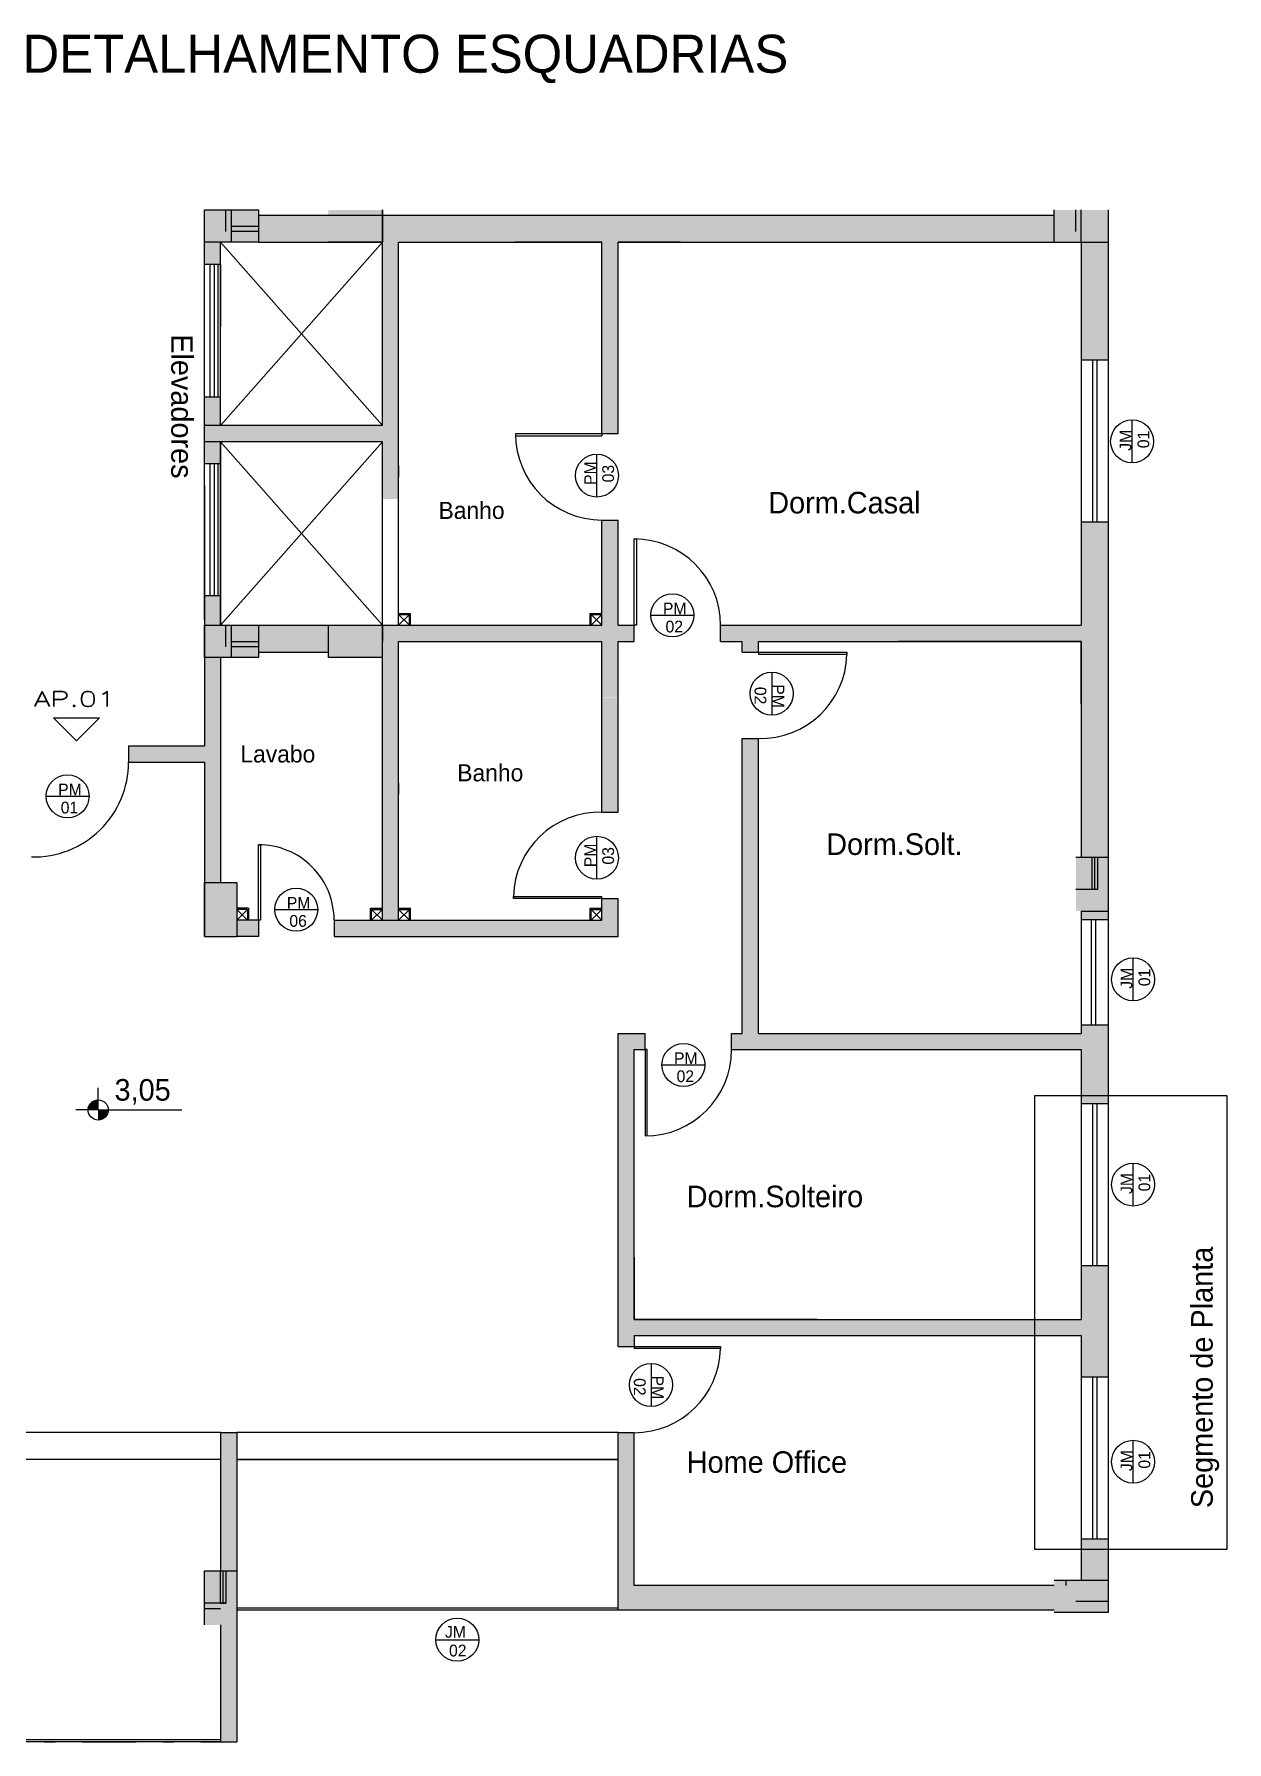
# Model space of a CAD drawing. Header units: millimetres. Extents: x 935 to 1399, y 512 to 900.
# Drawn here: x 1289.5 to 1300.55, y 814.8 to 830.63 of the extents above; entities that cross this region are included whole.
import ezdxf

# ---------------------------------------------------------------- set-up
doc = ezdxf.new("R2010")
doc.units = ezdxf.units.MM
doc.linetypes.add('ACAD_ISO02W100', pattern=[15, 12, -3])
doc.linetypes.add('DASHDOT', pattern=[1, 0.5, -0.25, 0, -0.25])
for name, color, linetype in [('COTAS', 6, 'Continuous'), ('MOBIL', 7, 'Continuous'), ('projeçao', 7, 'ACAD_ISO02W100'), ('SANITARIOS', 5, 'Continuous'), ('UNIDADE', 3, 'Continuous')]:
    doc.layers.add(name, color=color, linetype=linetype)
doc.styles.add('REGUA80', font='simplex.shx', dxfattribs={"width": 1.4, "height": 20})

msp = doc.modelspace()

# ---------------------------------------------------------------- hatches: boundary and pattern name
for points in [[(1291.57298, 829.00153), (1291.07298, 829.00153), (1291.07298, 828.70153), (1291.57298, 828.70153)], [(1292.72298, 829.00153), (1292.22298, 829.00153), (1292.22298, 828.70153), (1292.72298, 828.70153)], [(1299.44798, 829.00153), (1298.94798, 829.00153), (1298.94798, 828.70153), (1299.44798, 828.70153)], [(1291.57298, 825.15153), (1291.07298, 825.15153), (1291.07298, 824.85153), (1291.57298, 824.85153)], [(1292.72298, 825.15153), (1292.22298, 825.15153), (1292.22298, 824.85153), (1292.72298, 824.85153)], [(1299.14798, 823.00153), (1299.14798, 822.50153), (1299.44798, 822.50153), (1299.44798, 823.00153)], [(1291.07298, 822.76759), (1291.07298, 822.26759), (1291.37298, 822.26759), (1291.37298, 822.76759)], [(1291.07298, 816.38546), (1291.07298, 815.88546), (1291.37298, 815.88546), (1291.37298, 816.38546)], [(1299.44798, 816.30153), (1298.94798, 816.30153), (1298.94798, 816.00153), (1299.44798, 816.00153)]]:
    msp.add_hatch(color=256).paths.add_polyline_path(points)
h = msp.add_hatch(color=7)
h.paths.add_polyline_path([(1290.08862, 820.75198, 0.41421356), (1289.99531, 820.65866), (1290.08862, 820.65866)])
h.paths.add_polyline_path([(1290.08862, 820.65866), (1290.08862, 820.56534, 0.41421356), (1290.18194, 820.65866)])
at = {"layer": 'MOBIL'}
h = msp.add_hatch(color=254, dxfattribs=at)
h.paths.add_polyline_path([(1292.87298, 828.70153), (1294.75629, 828.70153), (1294.75629, 826.92653), (1294.90629, 826.92653), (1294.90629, 828.95153), (1292.72298, 828.95153), (1292.72298, 828.70153), (1292.72298, 827.35153), (1292.72298, 827.17653), (1292.72298, 827.05153), (1292.72298, 827.00153), (1291.07298, 827.00153), (1291.07298, 826.85153), (1292.72298, 826.85153), (1292.72298, 826.32153), (1292.87298, 826.32153), (1292.87298, 826.85153)])
h.paths.add_polyline_path([(1298.94798, 828.95153), (1297.74798, 828.95153), (1294.90629, 828.95153), (1294.90629, 828.70153), (1298.94798, 828.70153)])
h.paths.add_polyline_path([(1294.90629, 826.12653), (1294.75629, 826.12653), (1294.75629, 825.47153), (1294.90629, 825.47153)])
h.paths.add_polyline_path([(1291.22298, 827.26962), (1291.07298, 827.26962), (1291.07298, 827.00153), (1291.22298, 827.00153)], flags=17)
h.paths.add_polyline_path([(1291.22298, 826.85153), (1291.07298, 826.85153), (1291.07298, 826.65018), (1291.22298, 826.65018)], flags=17)
h.paths.add_polyline_path([(1291.22298, 828.70153), (1291.07298, 828.70153), (1291.07298, 828.49462), (1291.22298, 828.49462)], flags=17)
h.paths.add_polyline_path([(1292.72298, 828.95153), (1291.57298, 828.95153), (1291.57298, 828.80153), (1291.57298, 828.70153), (1292.72298, 828.70153)], flags=16)
h.paths.add_polyline_path([(1299.44798, 828.70153), (1299.19798, 828.70153), (1299.19798, 827.61043), (1299.44798, 827.61043)])
for color, points in [(254, [(1299.44798, 826.11043), (1299.19798, 826.11043), (1299.19798, 825.15153), (1299.19798, 823.00153), (1299.34798, 823.00153), (1299.44798, 823.00153)]), (254, [(1295.05629, 825.15153), (1294.90629, 825.15153), (1294.90629, 825.47153), (1294.75629, 825.47153), (1294.75629, 825.15153), (1292.72298, 825.15153), (1292.72298, 825.00153), (1294.60629, 825.00153), (1294.75629, 825.00153), (1294.75629, 824.48475), (1294.90629, 824.48475), (1294.90629, 825.00153), (1295.05629, 825.00153)]), (254, [(1299.19798, 825.15153), (1296.15629, 825.15153), (1295.85629, 825.15153), (1295.85629, 825.00153), (1296.05629, 825.00153), (1296.05629, 824.90153), (1296.20629, 824.90153), (1296.20629, 825.00153), (1299.19798, 825.00153)]), (254, [(1292.87298, 825.00153), (1292.72298, 825.00153), (1292.72298, 822.41759), (1292.87298, 822.41759)]), (254, [(1294.90629, 824.48076), (1294.75629, 824.48076), (1294.75629, 823.41759), (1294.90629, 823.41759)]), (254, [(1294.90629, 822.61759), (1294.75629, 822.61759), (1294.75629, 822.41759), (1292.72298, 822.41759), (1292.2752, 822.41759), (1292.2752, 822.26759), (1294.90629, 822.26759)]), (254, [(1299.44798, 822.50153), (1299.19798, 822.50153), (1299.19798, 822.42553), (1299.44798, 822.42553)]), (254, [(1299.44798, 821.44359), (1299.19798, 821.44359), (1299.19798, 821.36759), (1299.44798, 821.36759)]), (254, [(1291.37298, 817.66759), (1291.22298, 817.66759), (1291.22298, 816.38546), (1291.37298, 816.38546)]), (256, [(1298.94798, 816.25153), (1295.05629, 816.25153), (1295.05629, 817.66759), (1294.90629, 817.66759), (1294.90629, 816.02153), (1298.94798, 816.02153)]), (254, [(1291.37298, 815.88546), (1291.22298, 815.88546), (1291.22298, 814.80153), (1291.37298, 814.80153)])]:
    msp.add_hatch(color=color, dxfattribs=at).paths.add_polyline_path(points)
h = msp.add_hatch(color=254, dxfattribs=at)
h.paths.add_polyline_path([(1291.22298, 825.42518), (1291.07298, 825.42518), (1291.07298, 825.20153), (1291.07298, 825.15153), (1291.22298, 825.15153)])
h.paths.add_polyline_path([(1292.21654, 825.15153), (1291.57298, 825.15153), (1291.57298, 824.95153), (1291.57298, 824.90153), (1292.21654, 824.90153)])
h = msp.add_hatch(color=254, dxfattribs=at)
h.paths.add_polyline_path([(1291.22298, 824.85153), (1291.07298, 824.85153), (1291.07298, 824.03364), (1290.37066, 824.03364), (1290.37066, 823.88364), (1291.07298, 823.88364), (1291.07298, 822.76759), (1291.22298, 822.76759), (1291.22298, 823.88364)])
h.paths.add_polyline_path([(1291.57298, 822.41759), (1291.37298, 822.41759), (1291.37298, 822.26759), (1291.57298, 822.26759)])
h = msp.add_hatch(color=254, dxfattribs=at)
h.paths.add_polyline_path([(1296.20629, 821.36759), (1296.20629, 824.10153), (1296.05629, 824.10153), (1296.05629, 821.36759), (1295.95629, 821.36759), (1295.95629, 821.21759), (1299.44798, 821.21759), (1299.44798, 821.36759), (1299.17548, 821.36759)])
h.paths.add_polyline_path([(1294.90629, 821.36759), (1294.90629, 821.21759), (1295.15629, 821.21759), (1295.15629, 821.36759)])
h = msp.add_hatch(color=256, dxfattribs=at)
h.paths.add_polyline_path([(1295.05629, 821.21759), (1294.90629, 821.21759), (1294.90629, 818.46759), (1295.05629, 818.46759), (1295.05629, 818.56759), (1299.44798, 818.56759), (1299.44798, 819.21759), (1299.19798, 819.21759), (1299.19798, 818.71759), (1295.05629, 818.71759)])
h.paths.add_polyline_path([(1299.44798, 821.21759), (1299.19798, 821.21759), (1299.19798, 820.76759), (1299.19798, 820.71759), (1299.44798, 820.71759)])
h = msp.add_hatch(color=254, dxfattribs=at)
h.paths.add_polyline_path([(1299.44798, 818.56759), (1299.19798, 818.56759), (1299.19798, 818.18456), (1299.44798, 818.18456)])
h.paths.add_polyline_path([(1299.44798, 816.68456), (1299.19798, 816.68456), (1299.19798, 816.30153), (1299.44798, 816.30153)])

# ---------------------------------------------------------------- linework, layer by layer
for p, q in [((1291.07298, 829.00153), (1291.57298, 829.00153)), ((1291.07298, 828.70153), (1291.07298, 829.00153)), ((1291.27298, 828.80153), (1291.27298, 829.00153)), ((1291.27298, 829.00153), (1291.57298, 829.00153)), ((1291.32298, 828.70153), (1291.32298, 829.00153)), ((1291.57298, 829.00153), (1291.57298, 828.70153)), ((1291.57298, 829.00153), (1291.57298, 828.80153)), ((1292.72298, 828.70153), (1292.72298, 829.00153)), ((1292.72298, 829.00153), (1292.72298, 828.85153)), ((1292.72298, 828.70153), (1292.72298, 829.00153)), ((1298.94798, 828.70153), (1298.94798, 829.00153)), ((1299.14798, 828.80153), (1299.14798, 829.00153)), ((1299.19798, 828.70153), (1299.19798, 829.00153)), ((1299.44798, 829.00153), (1299.44798, 828.70153)), ((1299.44798, 829.00153), (1299.44798, 828.80153)), ((1291.32298, 828.85153), (1291.57298, 828.85153)), ((1291.57298, 828.80153), (1291.32298, 828.80153)), ((1291.57298, 828.70153), (1291.07298, 828.70153)), ((1292.72298, 828.70153), (1292.22298, 828.70153)), ((1298.94798, 828.70153), (1299.44798, 828.70153)), ((1291.07298, 825.15153), (1291.57298, 825.15153)), ((1291.07298, 824.85153), (1291.07298, 825.15153)), ((1291.27298, 824.95153), (1291.27298, 825.15153)), ((1291.27298, 825.15153), (1291.57298, 825.15153)), ((1291.32298, 824.85153), (1291.32298, 825.15153)), ((1291.57298, 825.15153), (1291.57298, 824.85153)), ((1291.57298, 825.15153), (1291.57298, 824.95153)), ((1292.22298, 824.85153), (1292.22298, 825.15153)), ((1292.72298, 824.85153), (1292.72298, 825.15153)), ((1292.72298, 825.15153), (1292.72298, 825.00153)), ((1291.57298, 824.85153), (1291.07298, 824.85153)), ((1291.32298, 825.00153), (1291.57298, 825.00153)), ((1291.57298, 824.95153), (1291.32298, 824.95153)), ((1292.72298, 824.85153), (1292.22298, 824.85153)), ((1299.19798, 825.00153), (1297.50234, 825.00153)), ((1299.14798, 823.00153), (1299.44798, 823.00153)), ((1299.14798, 823.00153), (1299.34798, 823.00153)), ((1299.19798, 823.00153), (1299.44798, 823.00153)), ((1299.29798, 822.70153), (1299.29798, 823.00153)), ((1299.32298, 822.70153), (1299.32298, 823.00153)), ((1299.34798, 823.00153), (1299.34798, 822.70153)), ((1291.07298, 822.76759), (1291.37298, 822.76759)), ((1291.07298, 822.26759), (1291.07298, 822.76759)), ((1291.07298, 822.76759), (1291.27298, 822.76759)), ((1291.07298, 822.46759), (1291.07298, 822.76759)), ((1291.12298, 822.76759), (1291.37298, 822.76759)), ((1291.37298, 822.76759), (1291.37298, 822.26759)), ((1299.34798, 822.70153), (1299.14798, 822.70153)), ((1299.19798, 822.50153), (1299.44798, 822.50153)), ((1291.12298, 822.26759), (1291.37298, 822.26759)), ((1295.05629, 819.29531), (1295.05629, 818.71759)), ((1296.75193, 818.71759), (1295.05629, 818.71759)), ((1291.07298, 816.38546), (1291.37298, 816.38546)), ((1291.07298, 815.88546), (1291.07298, 816.38546)), ((1291.07298, 816.38546), (1291.27298, 816.38546)), ((1291.07298, 816.08546), (1291.07298, 816.38546)), ((1291.12298, 816.38546), (1291.37298, 816.38546)), ((1291.22298, 816.08546), (1291.22298, 816.38546)), ((1291.24798, 816.08546), (1291.24798, 816.38546)), ((1291.27298, 816.38546), (1291.27298, 816.08546)), ((1291.37298, 816.38546), (1291.37298, 815.88546)), ((1298.94798, 816.30153), (1299.44798, 816.30153)), ((1299.14798, 816.30153), (1299.44798, 816.30153)), ((1299.44798, 816.30153), (1299.44798, 816.00153)), ((1299.44798, 816.30153), (1299.44798, 816.10153)), ((1291.27298, 816.08546), (1291.07298, 816.08546)), ((1291.22298, 816.03546), (1291.07298, 816.03546)), ((1291.22298, 816.08546), (1291.27298, 816.08546)), ((1299.44798, 816.00153), (1298.94798, 816.00153)), ((1299.44798, 816.10153), (1299.14798, 816.10153))]:
    msp.add_line(p, q)
at = {"color": 6}
for p, q in [((1291.57298, 828.95153), (1294.56485, 828.95153)), ((1292.72298, 828.95153), (1298.94798, 828.95153)), ((1297.74798, 828.95153), (1298.94798, 828.95153)), ((1291.07298, 826.0052), (1291.07298, 828.7552)), ((1291.22298, 827.17653), (1291.22298, 828.70153)), ((1291.57298, 828.70153), (1292.72298, 828.70153)), ((1292.72298, 827.00153), (1292.72298, 828.70153)), ((1292.72298, 827.05153), (1292.72298, 828.70153)), ((1292.72298, 828.20153), (1292.72298, 828.70153)), ((1292.72298, 827.35153), (1292.72298, 828.70153)), ((1292.87298, 827.00153), (1292.87298, 828.70153)), ((1292.87298, 827.05153), (1292.87298, 828.70153)), ((1292.87298, 825.15153), (1292.87298, 828.70153)), ((1292.87298, 828.70153), (1294.75629, 828.70153)), ((1294.75629, 826.92653), (1294.75629, 828.70153)), ((1294.90629, 826.92653), (1294.90629, 828.70153)), ((1294.90629, 828.70153), (1298.94798, 828.70153)), ((1299.19798, 828.70153), (1299.19798, 825.15153)), ((1299.44798, 828.70153), (1299.44798, 816.00153)), ((1291.22298, 828.49462), (1291.07298, 828.49462)), ((1291.22298, 827.91962), (1291.22298, 828.49462)), ((1291.22298, 828.49462), (1291.22298, 827.91962)), ((1292.72298, 827.17653), (1292.72298, 828.40808)), ((1299.19798, 827.61043), (1299.44798, 827.61043)), ((1291.07298, 827.26962), (1291.22298, 827.26962)), ((1291.07298, 825.42518), (1291.07298, 827.22885)), ((1291.22298, 827.00153), (1291.22298, 827.26962)), ((1292.72298, 827.00153), (1291.07298, 827.00153)), ((1294.90629, 826.92653), (1294.75629, 826.92653)), ((1291.07298, 825.20153), (1291.07298, 826.85615)), ((1292.72298, 826.85153), (1291.07298, 826.85153)), ((1291.22298, 825.15153), (1291.22298, 826.85153)), ((1291.22298, 825.35153), (1291.22298, 826.85153)), ((1291.22298, 826.25385), (1291.22298, 826.85153)), ((1291.22298, 826.85153), (1291.22298, 825.35153)), ((1292.72298, 825.15153), (1292.72298, 826.85153)), ((1292.87298, 825.15153), (1292.87298, 826.85153)), ((1292.87298, 825.15153), (1292.87298, 826.85153)), ((1292.87298, 825.15153), (1292.87298, 826.85153)), ((1299.19798, 826.77296), (1299.19798, 825.15153)), ((1291.07298, 826.20251), (1291.07298, 826.72981)), ((1291.07298, 826.65018), (1291.22298, 826.65018)), ((1291.07298, 826.44378), (1291.07298, 824.03364)), ((1291.22298, 826.44378), (1291.22298, 825.15153)), ((1291.22298, 826.44378), (1291.22298, 825.15153)), ((1291.22298, 826.44378), (1291.22298, 825.15153)), ((1299.19798, 826.32653), (1299.19798, 825.15153)), ((1291.07298, 826.20251), (1291.07298, 826.22518)), ((1294.75629, 826.12653), (1294.90629, 826.12653)), ((1294.75629, 825.15153), (1294.75629, 826.12653)), ((1294.90629, 825.15153), (1294.90629, 826.12653)), ((1299.19798, 826.11043), (1299.44798, 826.11043)), ((1292.87298, 825.15153), (1292.87298, 825.56459)), ((1292.87298, 825.15153), (1292.87298, 825.56459)), ((1291.22298, 825.42518), (1291.07298, 825.42518)), ((1292.87298, 825.26153), (1292.98298, 825.26153)), ((1292.87298, 825.25153), (1292.97298, 825.25153)), ((1292.87298, 825.25153), (1292.97298, 825.25153)), ((1292.97298, 825.15153), (1292.97298, 825.25153)), ((1292.98298, 825.15153), (1292.98298, 825.26153)), ((1294.64629, 825.15153), (1294.64629, 825.26153)), ((1294.64629, 825.26153), (1294.75629, 825.26153)), ((1294.65629, 825.25153), (1294.75629, 825.25153)), ((1294.65629, 825.15153), (1294.65629, 825.25153)), ((1294.65629, 825.25153), (1294.75629, 825.25153)), ((1294.65629, 825.15153), (1294.65629, 825.25153)), ((1291.22298, 825.15153), (1292.72298, 825.15153)), ((1292.72298, 825.15153), (1294.75629, 825.15153)), ((1292.87298, 825.15153), (1294.75629, 825.15153)), ((1294.90629, 825.15153), (1295.05629, 825.15153)), ((1295.05629, 825.00153), (1295.05629, 825.15153)), ((1295.85629, 825.15153), (1296.15629, 825.15153)), ((1295.85629, 825.00153), (1295.85629, 825.15153)), ((1296.15629, 825.15153), (1299.19798, 825.15153)), ((1296.15629, 825.15153), (1299.19798, 825.15153)), ((1291.22298, 824.85153), (1291.22298, 823.88364)), ((1291.57298, 824.90153), (1292.22298, 824.90153)), ((1292.72298, 822.41759), (1292.72298, 824.85153)), ((1292.87298, 825.00153), (1294.60629, 825.00153)), ((1292.87298, 822.41759), (1292.87298, 825.00153)), ((1292.87298, 824.74488), (1292.87298, 824.85153)), ((1292.87298, 823.21459), (1292.87298, 824.85153)), ((1293.92298, 825.00153), (1294.75629, 825.00153)), ((1294.75629, 823.41759), (1294.75629, 825.00153)), ((1294.90629, 825.00153), (1295.05629, 825.00153)), ((1294.90629, 823.41759), (1294.90629, 825.00153)), ((1295.85629, 825.00153), (1296.05629, 825.00153)), ((1296.05629, 824.90153), (1296.05629, 825.00153)), ((1296.05629, 824.90153), (1296.20629, 824.90153)), ((1296.20629, 824.90153), (1296.20629, 825.00153)), ((1296.20629, 825.00153), (1299.19798, 825.00153)), ((1296.20629, 825.00153), (1299.19798, 825.00153)), ((1299.19798, 825.00153), (1299.19798, 823.00153)), ((1299.19798, 824.85153), (1299.19798, 823.00153)), ((1299.19798, 824.85153), (1299.19798, 823.00153)), ((1299.19798, 824.85153), (1299.19798, 824.08364)), ((1296.05629, 824.10153), (1296.20629, 824.10153)), ((1296.05629, 821.36759), (1296.05629, 824.10153)), ((1296.20629, 821.36759), (1296.20629, 824.10153)), ((1296.20629, 821.36759), (1296.20629, 824.10153)), ((1290.37066, 824.03364), (1290.37066, 823.88364)), ((1290.37066, 824.03364), (1291.07298, 824.03364)), ((1290.37066, 823.88364), (1291.07298, 823.88364)), ((1291.07298, 823.88364), (1291.07298, 822.26759)), ((1291.22298, 823.88364), (1291.22298, 822.76759)), ((1294.75629, 823.41759), (1294.90629, 823.41759)), ((1291.48298, 822.52759), (1291.37298, 822.52759)), ((1291.47298, 822.51759), (1291.37298, 822.51759)), ((1291.47298, 822.51759), (1291.37298, 822.51759)), ((1291.47298, 822.51759), (1291.47298, 822.41759)), ((1291.47298, 822.51759), (1291.47298, 822.41759)), ((1291.48298, 822.52759), (1291.48298, 822.41759)), ((1292.61298, 822.41759), (1292.61298, 822.52759)), ((1292.61298, 822.52759), (1292.72298, 822.52759)), ((1292.62298, 822.51759), (1292.72298, 822.51759)), ((1292.62298, 822.41759), (1292.62298, 822.51759)), ((1292.62298, 822.51759), (1292.72298, 822.51759)), ((1292.62298, 822.41759), (1292.62298, 822.51759)), ((1292.87298, 822.52759), (1292.98298, 822.52759)), ((1292.87298, 822.51759), (1292.97298, 822.51759)), ((1292.87298, 822.51759), (1292.97298, 822.51759)), ((1292.97298, 822.41759), (1292.97298, 822.51759)), ((1292.97298, 822.41759), (1292.97298, 822.51759)), ((1292.98298, 822.41759), (1292.98298, 822.52759)), ((1294.64629, 822.41759), (1294.64629, 822.52759)), ((1294.64629, 822.52759), (1294.75629, 822.52759)), ((1294.65629, 822.51759), (1294.75629, 822.51759)), ((1294.65629, 822.41759), (1294.65629, 822.51759)), ((1294.65629, 822.51759), (1294.75629, 822.51759)), ((1294.65629, 822.41759), (1294.65629, 822.51759)), ((1294.75629, 822.41759), (1294.75629, 822.61759)), ((1294.75629, 822.61759), (1294.90629, 822.61759)), ((1294.90629, 822.26759), (1294.90629, 822.61759)), ((1299.19798, 822.50153), (1299.19798, 821.64458)), ((1291.57298, 822.41759), (1291.37298, 822.41759)), ((1291.49298, 822.41759), (1291.47298, 822.41759)), ((1291.57298, 822.41759), (1291.57298, 822.26759)), ((1292.2752, 822.41759), (1292.2752, 822.26759)), ((1292.2752, 822.41759), (1292.72298, 822.41759)), ((1292.3752, 822.41759), (1292.72298, 822.41759)), ((1292.72298, 822.41759), (1294.75629, 822.41759)), ((1299.19798, 822.42553), (1299.44798, 822.42553)), ((1299.19798, 822.42553), (1299.44798, 822.42553)), ((1299.19798, 822.42553), (1299.19798, 821.36759)), ((1299.19798, 822.42553), (1299.19798, 821.36759)), ((1291.07298, 822.26759), (1291.37066, 822.26759)), ((1291.57298, 822.26759), (1291.37298, 822.26759)), ((1292.2752, 822.26759), (1294.90629, 822.26759)), ((1299.19798, 821.81759), (1299.19798, 821.36759)), ((1294.90629, 818.46759), (1294.90629, 821.36759)), ((1294.90629, 821.36759), (1295.15629, 821.36759)), ((1295.15629, 821.21759), (1295.15629, 821.36759)), ((1295.95629, 821.21759), (1295.95629, 821.36759)), ((1295.95629, 821.21759), (1295.95629, 821.36759)), ((1295.95629, 821.21759), (1295.95629, 821.36759)), ((1295.95629, 821.36759), (1296.05629, 821.36759)), ((1296.20629, 821.36759), (1299.19798, 821.36759)), ((1299.44798, 821.44359), (1299.19798, 821.44359)), ((1295.05629, 818.71759), (1295.05629, 821.21759)), ((1295.05629, 821.21759), (1295.15629, 821.21759)), ((1295.15629, 821.21759), (1295.17629, 821.21759)), ((1295.95629, 821.21759), (1299.19798, 821.21759)), ((1296.05629, 821.21759), (1296.40629, 821.21759)), ((1299.19798, 821.21759), (1299.19798, 818.71759)), ((1299.19798, 821.21759), (1299.19798, 819.26759)), ((1299.19798, 821.21759), (1299.19798, 820.76759)), ((1299.19798, 821.21759), (1299.19798, 819.56759)), ((1299.19798, 821.21759), (1299.19798, 820.76759)), ((1299.19798, 820.71759), (1299.44798, 820.71759)), ((1299.19798, 819.21759), (1299.44798, 819.21759)), ((1295.05629, 818.71759), (1299.19798, 818.71759)), ((1295.05629, 818.56759), (1295.05629, 818.46759)), ((1295.05629, 818.56759), (1299.19798, 818.56759)), ((1299.19798, 818.56759), (1299.19798, 816.30153)), ((1294.90629, 818.46759), (1295.05629, 818.46759)), ((1299.19798, 818.41759), (1299.19798, 816.30153)), ((1299.19798, 818.18456), (1299.44798, 818.18456)), ((1299.19798, 818.18454), (1299.19798, 816.30153)), ((1299.19798, 817.79644), (1299.19798, 816.30153)), ((1291.22298, 817.66759), (1283.69798, 817.66759)), ((1291.22298, 817.66759), (1291.22298, 816.38546)), ((1291.22298, 817.66759), (1291.37298, 817.66759)), ((1291.37298, 817.66759), (1291.37298, 816.38546)), ((1294.90629, 817.66759), (1291.37298, 817.66759)), ((1294.90629, 816.02153), (1294.90629, 817.66759)), ((1294.90629, 817.66759), (1295.05629, 817.66759)), ((1295.05629, 816.25153), (1295.05629, 817.66759)), ((1294.90629, 817.41759), (1291.37298, 817.41759)), ((1299.19798, 816.68456), (1299.44798, 816.68456)), ((1298.94798, 816.25153), (1295.05629, 816.25153)), ((1298.94798, 816.25153), (1295.05629, 816.25153)), ((1298.94798, 816.25153), (1295.05629, 816.25153)), ((1294.90629, 816.04153), (1291.37298, 816.04153)), ((1298.94798, 816.02153), (1291.37298, 816.02153)), ((1291.22298, 815.88546), (1291.22298, 814.80153)), ((1291.37298, 815.88546), (1291.37298, 814.80153)), ((1291.22298, 814.80153), (1291.37298, 814.80153)), ((1291.22298, 814.80153), (1291.37298, 814.80153))]:
    msp.add_line(p, q, dxfattribs=at)
at = {"color": 254}
for p, q in [((1292.72298, 828.95153), (1292.72298, 828.70153)), ((1294.90629, 822.26759), (1294.90629, 822.61759)), ((1294.90629, 822.26759), (1294.90629, 822.61759)), ((1299.05629, 816.30153), (1299.05629, 816.25153))]:
    msp.add_line(p, q, dxfattribs=at)
at = {"color": 1}
for p, q in [((1292.72298, 828.70153), (1291.22298, 827.00153)), ((1291.22298, 828.70153), (1292.72298, 827.00153)), ((1294.75629, 826.92653), (1293.95629, 826.92653)), ((1293.95629, 826.92653), (1293.95629, 826.90653)), ((1293.95629, 826.90653), (1294.75629, 826.90653)), ((1294.75629, 826.92653), (1294.75629, 826.90653)), ((1292.72298, 826.85153), (1291.22298, 825.15153)), ((1291.22298, 826.85153), (1292.72298, 825.15153)), ((1292.87298, 826.63353), (1292.87298, 826.52853)), ((1295.05629, 825.95153), (1295.07629, 825.95153)), ((1295.05629, 825.95153), (1295.05629, 825.95153)), ((1295.05629, 825.15153), (1295.05629, 825.95153)), ((1295.07629, 825.95153), (1295.07629, 825.15153)), ((1291.22298, 825.32153), (1291.22298, 825.30153)), ((1295.07629, 825.15153), (1295.05629, 825.15153)), ((1296.20629, 824.90153), (1296.20629, 824.88153)), ((1296.20629, 824.90153), (1297.02629, 824.90153)), ((1297.02629, 824.88153), (1296.20629, 824.88153)), ((1297.02629, 824.90153), (1297.02629, 824.88153)), ((1292.87298, 823.69132), (1292.87298, 823.58632)), ((1291.57298, 822.41759), (1291.57298, 823.11759)), ((1291.59298, 823.11759), (1291.59298, 822.41759)), ((1293.93629, 822.63759), (1294.75629, 822.63759)), ((1293.93629, 822.61759), (1293.93629, 822.63759)), ((1294.75629, 822.61759), (1294.75629, 822.63759)), ((1294.75629, 822.61759), (1293.93629, 822.61759)), ((1291.59298, 822.41759), (1291.57298, 822.41759)), ((1295.17629, 821.21759), (1295.15629, 821.21759)), ((1295.15629, 821.21759), (1295.15629, 820.41759)), ((1295.17629, 820.41759), (1295.17629, 821.21759)), ((1295.05629, 818.46759), (1295.05629, 818.44759)), ((1295.05629, 818.46759), (1295.85629, 818.46759)), ((1295.85629, 818.44759), (1295.05629, 818.44759)), ((1295.85629, 818.46759), (1295.85629, 818.44759))]:
    msp.add_line(p, q, dxfattribs=at)
at = {"color": 7}
for p, q in [((1295.48401, 828.70153), (1294.90629, 828.70153)), ((1292.87298, 825.25153), (1292.97298, 825.15153)), ((1292.97298, 825.25153), (1292.87298, 825.15153)), ((1294.75629, 825.25153), (1294.65629, 825.15153)), ((1294.65629, 825.25153), (1294.75629, 825.15153)), ((1299.19798, 824.42381), (1299.19798, 825.00153)), ((1291.47298, 822.51759), (1291.37298, 822.41759)), ((1291.37298, 822.51759), (1291.47298, 822.41759)), ((1292.72298, 822.51759), (1292.62298, 822.41759)), ((1292.62298, 822.51759), (1292.72298, 822.41759)), ((1292.97298, 822.51759), (1292.87298, 822.41759)), ((1292.87298, 822.51759), (1292.97298, 822.41759)), ((1294.75629, 822.51759), (1294.65629, 822.41759)), ((1294.65629, 822.51759), (1294.75629, 822.41759)), ((1290.08862, 820.65866), (1290.08862, 820.86505)), ((1290.08862, 820.65866), (1289.88224, 820.65866)), ((1290.08862, 820.65866), (1290.39821, 820.65866)), ((1291.37298, 817.41759), (1294.90629, 817.41759)), ((1291.22298, 814.82153), (1283.69798, 814.82153)), ((1291.22298, 814.80153), (1283.69798, 814.80153))]:
    msp.add_line(p, q, dxfattribs=at)
at = {"color": 3}
for p, q in [((1291.12798, 827.26962), (1291.12798, 828.49462)), ((1291.16798, 827.26962), (1291.16798, 828.49462)), ((1291.19798, 828.49462), (1291.19798, 827.26962)), ((1299.30298, 827.61043), (1299.30298, 826.11043)), ((1299.34298, 827.61043), (1299.34298, 826.11043)), ((1291.12798, 825.42518), (1291.12798, 826.65018)), ((1291.16798, 825.42518), (1291.16798, 826.65018)), ((1291.19798, 826.65018), (1291.19798, 825.42518)), ((1299.29337, 821.44359), (1299.29337, 822.42553)), ((1299.33337, 821.44359), (1299.33337, 822.42553)), ((1299.30298, 820.71759), (1299.30298, 819.21759)), ((1299.34298, 820.71759), (1299.34298, 819.21759)), ((1299.30298, 818.18456), (1299.30298, 816.68456)), ((1299.34298, 818.18456), (1299.34298, 816.68456))]:
    msp.add_line(p, q, dxfattribs=at)
at = {"color": 6, "linetype": 'DASHDOT'}
msp.add_line((1284.43966, 814.80153), (1291.37298, 814.80153), dxfattribs=at)
at = {"color": 7}
msp.add_circle((1290.08862, 820.65866), 0.09332, dxfattribs=at)
at = {"color": 1}
for centre, radius, start, end in [((1294.75629, 826.92653), 0.8, 180, 270), ((1295.05629, 825.15153), 0.8, 0, 90), ((1296.22629, 824.90153), 0.80025, 268.567904, 358.567904), ((1294.73629, 822.61759), 0.80025, 88.567904, 178.567904), ((1295.15629, 821.21981), 0.80222, 270, 359.841519), ((1295.05629, 818.46759), 0.80025, 270, 358.567904)]:
    msp.add_arc(centre, radius, start, end, dxfattribs=at)
at = {"layer": 'COTAS', "color": 7}
msp.add_line((1290.39821, 820.65866), (1290.86291, 820.65866), dxfattribs=at)
at = {"layer": 'MOBIL', "color": 1}
for p, q in [((1299.66976, 826.65647), (1299.66976, 827.05494)), ((1294.7099, 826.3397), (1294.7099, 826.73818)), ((1295.20994, 825.24391), (1295.60841, 825.24391)), ((1296.32973, 824.7167), (1296.32973, 824.31822)), ((1289.60582, 823.56615), (1290.00429, 823.56615)), ((1291.57298, 823.11759), (1291.59298, 823.11759)), ((1294.7099, 822.797), (1294.7099, 823.19548)), ((1291.7243, 822.51553), (1292.12278, 822.51553)), ((1299.67862, 821.66963), (1299.67862, 822.06811)), ((1295.31253, 821.07575), (1295.71101, 821.07575)), ((1299.67862, 819.76769), (1299.67862, 820.16617)), ((1295.21145, 818.30895), (1295.21145, 817.91047)), ((1299.67862, 817.19835), (1299.67862, 817.59683)), ((1293.21718, 815.74841), (1293.61566, 815.74841))]:
    msp.add_line(p, q, dxfattribs=at)
msp.add_lwpolyline([(1298.76941, 820.79206), (1300.54716, 820.79206), (1300.54716, 816.58302), (1298.76941, 816.58302)], close=True, dxfattribs=at)
for centre in [(1299.66976, 826.85571), (1294.7099, 826.53894), (1295.40917, 825.24391), (1296.32973, 824.51746), (1289.80506, 823.56615), (1294.7099, 822.99624), (1291.92354, 822.51553), (1299.67862, 821.86887), (1295.51177, 821.07575), (1299.67862, 819.96693), (1295.21145, 818.10971), (1299.67862, 817.39759), (1293.41642, 815.74841)]:
    msp.add_circle(centre, 0.19924, dxfattribs=at)
for centre, radius, start, end in [((1289.49066, 823.88364), 0.88, 268.697711, 0), ((1291.5752, 822.41759), 0.7, 360, 90.181372)]:
    msp.add_arc(centre, radius, start, end, dxfattribs=at)
at = {"layer": 'projeçao', "color": 6, "linetype": 'Continuous'}
msp.add_line((1291.22298, 817.41759), (1283.69798, 817.41759), dxfattribs=at)
at = {"layer": 'SANITARIOS'}
for p, q in [((1294.75629, 828.70153), (1293.95629, 828.70153)), ((1294.75629, 827.20153), (1294.75629, 828.70153))]:
    msp.add_line(p, q, dxfattribs=at)
at = {"layer": 'UNIDADE', "linetype": 'Continuous'}
msp.add_lwpolyline([(1290.10077, 824.29182), (1289.88852, 824.07958), (1289.67628, 824.29182), (1290.10077, 824.29182)], dxfattribs=at)

# ---------------------------------------------------------------- texts
at = {"attachment_point": 1}
for s, insert, char_height, width in [('PLANTA BAIXA TIPO - DETALHAMENTO ESQUADRIAS\\PESCALA: 1/100', (1284.38578, 830.62518), 0.352405, 24.3855), ('Dorm.Casal', (1296.29778, 826.38787), 0.2, 3.8469), ('Dorm.Solt.', (1296.83477, 823.22248), 0.2, 3.8469), ('Dorm.Solteiro', (1295.54235, 819.9568), 0.2, 3.8469), ('Home Office', (1295.54235, 817.4948), 0.2, 3.8469)]:
    msp.add_mtext(s, dxfattribs=dict(at, insert=insert, char_height=char_height, width=width))
at = {"char_height": 0.2, "width": 3.8469, "attachment_point": 1}
for s, insert, rotation in [('Elevadores', (1290.96577, 827.849), 270), ('Segmento de Planta', (1300.21652, 816.96744), 90)]:
    msp.add_mtext(s, dxfattribs=dict(at, insert=insert, rotation=rotation))
at = {"color": 7, "char_height": 0.158223, "attachment_point": 1}
for s, insert, width in [('Banho', (1293.24289, 826.29508), 3.0433), ('Lavabo', (1291.40648, 824.03749), 3.0433342), ('Banho', (1293.41644, 823.86276), 3.0433)]:
    msp.add_mtext(s, dxfattribs=dict(at, insert=insert, width=width))
at = {"layer": 'MOBIL', "color": 1, "char_height": 0.109053, "width": 0.0074075, "attachment_point": 1}
for s, insert, rotation in [('JM ', (1299.55306, 826.76873), 90), ('01', (1299.71963, 826.79251), 90), ('PM ', (1294.5932, 826.45196), 90), ('03', (1294.75978, 826.47574), 90), ('02', (1296.27985, 824.58066), 270), ('PM ', (1296.44643, 824.60443), 270), ('PM ', (1294.5932, 822.90927), 90), ('03', (1294.75978, 822.93304), 90), ('JM ', (1299.56192, 821.78189), 90), ('01', (1299.72849, 821.80567), 90), ('JM ', (1299.56192, 819.87995), 90), ('01', (1299.72849, 819.90373), 90), ('02', (1295.16157, 818.17291), 270), ('PM ', (1295.32815, 818.19668), 270), ('JM ', (1299.56192, 817.31062), 90), ('01', (1299.72849, 817.33439), 90)]:
    msp.add_mtext(s, dxfattribs=dict(at, insert=insert, rotation=rotation))
for s, insert in [('PM ', (1295.3222, 825.36061)), ('02', (1295.34597, 825.19404)), ('PM ', (1289.71808, 823.68285)), ('01', (1289.74186, 823.51627)), ('PM ', (1291.83657, 822.63223)), ('06', (1291.86034, 822.46565)), ('PM ', (1295.4248, 821.19245)), ('02', (1295.44857, 821.02587)), ('JM ', (1293.30214, 815.87602)), ('02', (1293.33993, 815.70233))]:
    msp.add_mtext(s, dxfattribs=dict(at, insert=insert))
at = {"layer": 'projeçao', "color": 7, "insert": (1290.24057, 820.94476), "char_height": 0.2, "width": 1.177, "attachment_point": 1}
msp.add_mtext('3,05', dxfattribs=at)
at = {"layer": 'UNIDADE', "linetype": 'Continuous', "style": 'REGUA80', "width": 1.4}
msp.add_text('AP.01', height=0.141499, dxfattribs=at).set_placement((1289.49223, 824.39691))

doc.saveas('drawing.dxf')
